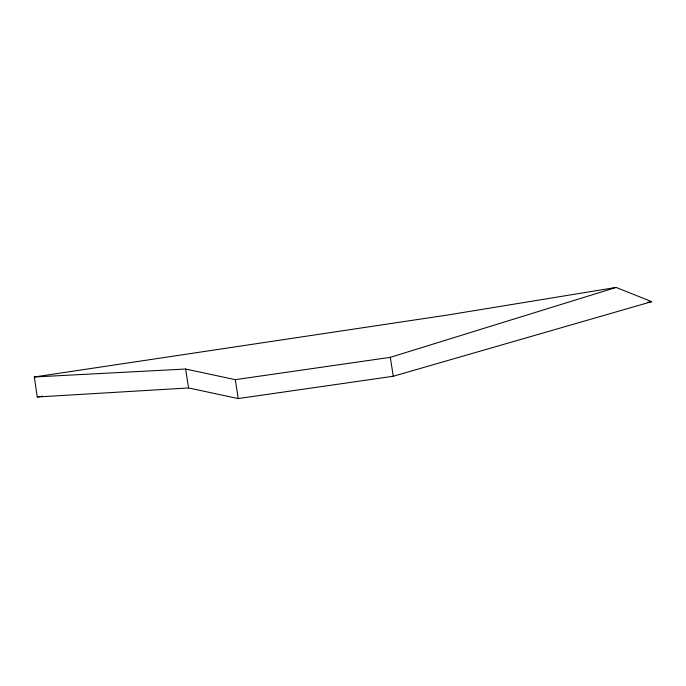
<?xml version="1.0" encoding="UTF-8"?>
<svg xmlns="http://www.w3.org/2000/svg" width="686" height="686" viewBox="0 0 686 686"><rect width="100%" height="100%" fill="white"/><g stroke="black" fill="none" stroke-linecap="round" stroke-linejoin="round"><path stroke-width="1.03" d="M34.3 376.983L185.614 369.034L235.298 379.658L390.317 357.337L616.097 287.434L651.7 301.643L393.258 376.254L238.239 398.566L188.556 387.95L37.241 396.98L34.3 376.983L446.938 315.123L616.097 287.434M647.473 302.346L651.7 301.643M37.241 396.98L42.532 396.182M390.317 357.337L393.258 376.254M235.298 379.658L238.239 398.566M185.614 369.034L188.556 387.95"/></g></svg>
